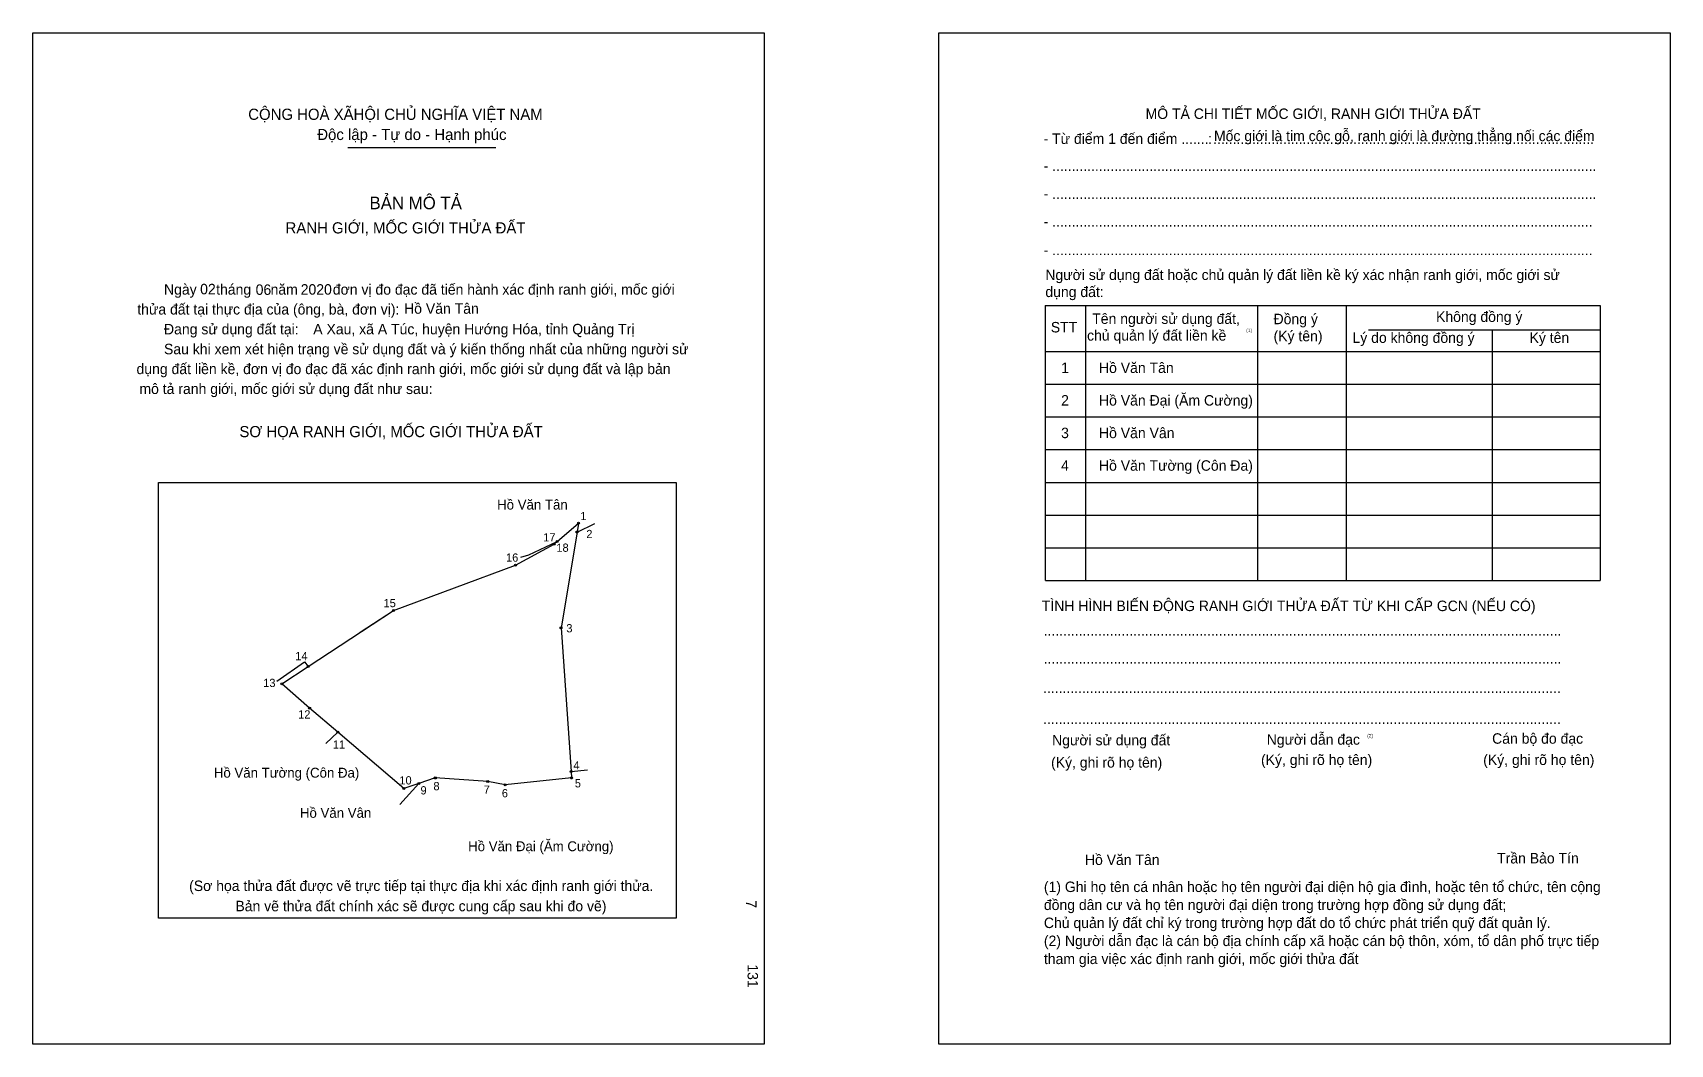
# Model space of a CAD drawing. Extents: x 550454 to 550923, y 1822223 to 1822513.
import ezdxf

# ---------------------------------------------------------------- set-up
doc = ezdxf.new("R2010")
doc.units = 0
for name, color, linetype in [('bmtKhungInTrang1', 7, 'Continuous'), ('bmtKhungInTrang2', 7, 'Continuous'), ('bmtNoiDung', 7, 'Continuous'), ('bmtTemplate', 7, 'Continuous'), ('CanhThua', 7, 'Continuous'), ('MocDinhThua', 7, 'Continuous'), ('RauThua', 7, 'Continuous'), ('SoHieuDinhThua', 7, 'Continuous'), ('TenChuLanCan', 7, 'Continuous')]:
    doc.layers.add(name, color=color, linetype=linetype)

msp = doc.modelspace()

# ---------------------------------------------------------------- linework, layer by layer
at = {"layer": 'bmtKhungInTrang1'}
msp.add_lwpolyline([(550453.69, 1822512.51), (550663.22, 1822512.51), (550663.22, 1822222.71), (550453.69, 1822222.71)], close=True, dxfattribs=at)
at = {"layer": 'bmtKhungInTrang2'}
msp.add_lwpolyline([(550713.19, 1822512.51), (550922.71, 1822512.51), (550922.71, 1822222.71), (550713.19, 1822222.71)], close=True, dxfattribs=at)
at = {"layer": 'bmtTemplate'}
for p, q in [((550543.98, 1822479.67), (550586.36, 1822479.67)), ((550755.22, 1822434.34), (550755.22, 1822355.56)), ((550804.51, 1822434.34), (550804.51, 1822355.56)), ((550829.86, 1822434.44), (550829.86, 1822355.56)), ((550902.65, 1822434.34), (550902.65, 1822355.56)), ((550836.3, 1822427.4), (550902.65, 1822427.4)), ((550743.73, 1822421.21), (550902.65, 1822421.21)), ((550743.73, 1822411.83), (550902.65, 1822411.83)), ((550743.73, 1822402.46), (550902.65, 1822402.46)), ((550743.73, 1822393.08), (550902.65, 1822393.08)), ((550743.73, 1822383.7), (550902.65, 1822383.7)), ((550743.73, 1822374.32), (550902.65, 1822374.32)), ((550743.73, 1822364.94), (550902.65, 1822364.94)), ((550743.73, 1822355.56), (550902.65, 1822355.56))]:
    msp.add_line(p, q, dxfattribs=at)
for points in [[(550743.63, 1822434.34), (550902.65, 1822434.34)], [(550743.63, 1822434.34), (550743.63, 1822355.56)], [(550871.72, 1822427.31), (550871.72, 1822355.56)]]:
    msp.add_lwpolyline(points, dxfattribs=at)
msp.add_lwpolyline([(550489.74, 1822258.8), (550489.74, 1822383.69), (550638, 1822383.69), (550638, 1822258.8)], close=True, dxfattribs=at)
at = {"layer": 'CanhThua'}
for p, q in [((550603.9, 1822366.77), (550610, 1822372)), ((550610, 1822372), (550609.58, 1822369.47)), ((550603, 1822366), (550603.9, 1822366.77)), ((550609.58, 1822369.47), (550605, 1822342)), ((550592, 1822360), (550603, 1822366)), ((550557, 1822347), (550592, 1822360)), ((550532.57, 1822330.97), (550557, 1822347)), ((550605, 1822342), (550607.87, 1822300.81)), ((550525, 1822326), (550532.57, 1822330.97)), ((550533, 1822319), (550525, 1822326)), ((550541.1, 1822312.1), (550533, 1822319)), ((550560, 1822296), (550541.1, 1822312.1)), ((550607.87, 1822300.81), (550608, 1822299)), ((550564.31, 1822297.44), (550560, 1822296)), ((550569, 1822299), (550564.31, 1822297.44)), ((550584, 1822298), (550569, 1822299)), ((550589, 1822297), (550584, 1822298)), ((550608, 1822299), (550589, 1822297))]:
    msp.add_line(p, q, dxfattribs=at)
at = {"layer": 'MocDinhThua'}
for centre in [(550610, 1822372), (550603.9, 1822366.77), (550609.58, 1822369.47), (550603, 1822366), (550592, 1822360), (550557, 1822347), (550605, 1822342), (550532.57, 1822330.97), (550525, 1822326), (550533, 1822319), (550541.1, 1822312.1), (550607.87, 1822300.81), (550560, 1822296), (550564.31, 1822297.44), (550569, 1822299), (550584, 1822298), (550589, 1822297), (550608, 1822299)]:
    msp.add_circle(centre, 0.283, dxfattribs=at)
at = {"layer": 'RauThua'}
for p, q in [((550609.58, 1822369.47), (550614.7, 1822371.91)), ((550609.58, 1822369.47), (550614.7, 1822371.91)), ((550595.8, 1822362.92), (550603.9, 1822366.77)), ((550593.53, 1822362.23), (550595.8, 1822362.92)), ((550547.51, 1822340.77), (550557, 1822347)), ((550523.61, 1822326.72), (550531.49, 1822332.28)), ((550531.49, 1822332.28), (550532.57, 1822330.97)), ((550537.61, 1822308.87), (550541.1, 1822312.1)), ((550607.87, 1822300.81), (550612.57, 1822301.34)), ((550558.87, 1822291.44), (550564.31, 1822297.44))]:
    msp.add_line(p, q, dxfattribs=at)

# ---------------------------------------------------------------- texts
at = {"layer": 'bmtNoiDung'}
for s, height, p in [('02', 2.998, (550501.64, 1822437.57)), ('06', 2.998, (550517.54, 1822437.41)), ('2020', 2.998, (550530.44, 1822437.47)), ('Hồ Văn Tân', 2.998, (550560.05, 1822432)), ('A Xau, xã A Túc, huyện Hướng Hóa, tỉnh Quảng Trị', 2.9979, (550534.04, 1822426.1)), ('1', 3, (550748.24, 1822415.02)), ('Hồ Văn Tân ', 2.9979, (550759.09, 1822415.02)), ('2', 3, (550748.24, 1822405.69)), ('Hồ Văn Đại (Ăm Cường) ', 2.9979, (550759.09, 1822405.69)), ('3', 3, (550748.24, 1822396.36)), ('Hồ Văn Vân ', 2.9979, (550759.09, 1822396.36)), ('4', 3, (550748.24, 1822387.02)), ('Hồ Văn Tường (Côn Đa) ', 2.9979, (550759.09, 1822387.02)), ('Hồ Văn Tân', 2.998, (550755.06, 1822274.07))]:
    msp.add_text(s, height=height, dxfattribs=at).set_placement(p)
for s, height, p in [('7', 3, (550658, 1822263.96)), ('131', 2.998, (550658.43, 1822245.61))]:
    msp.add_text(s, height=height, rotation=270, dxfattribs=at).set_placement(p)
at = {"layer": 'bmtTemplate'}
for s, height, p in [('CỘNG HOÀ XÃHỘI CHỦ NGHĨA VIỆT NAM', 3.1978, (550515.41, 1822487.55)), ('MÔ TẢ CHI TIẾT MỐC GIỚI, RANH GIỚI THỬA ĐẤT', 2.9968, (550772.43, 1822487.81)), ('Độc lập - Tự do - Hạnh phúc', 3.1978, (550535.19, 1822481.77)), ('- Từ điểm 1 đến điểm .......', 2.9968, (550743.22, 1822480.66)), ('Mốc giới là tim cộc gỗ, ranh giới là đường thẳng nối các điểm', 2.9968, (550792.03, 1822481.45)), (':', 3, (550790.3, 1822480.66)), ('..................................................................................................', 2.9968, (550791.78, 1822480.66)), ('- ............................................................................................................................................', 2.99681, (550743.22, 1822472.89)), ('BẢN MÔ TẢ', 3.598, (550550.15, 1822461.95)), ('- ............................................................................................................................................', 2.99681, (550743.22, 1822464.92)), ('RANH GIỚI, MỐC GIỚI THỬA ĐẤT', 3.1978, (550526.1, 1822455.01)), ('- ...........................................................................................................................................', 2.99681, (550743.22, 1822456.95)), ('- ...........................................................................................................................................', 2.99681, (550743.22, 1822448.79)), ('Người sử dụng đất hoặc chủ quản lý đất liền kề ký xác nhận ranh giới, mốc giới sử', 2.9968, (550743.73, 1822441.66)), ('Ngày     tháng     năm         đơn vị đo đạc đã tiến hành xác định ranh giới, mốc giới ', 2.9979, (550491.29, 1822437.47)), ('dụng đất:', 2.997, (550743.73, 1822436.78)), ('thửa đất tại thực địa của (ông, bà, đơn vị):', 2.9979, (550483.64, 1822431.78)), ('Tên người sử dụng đất,', 2.9968, (550757.15, 1822429.09)), ('Đồng ý', 2.997, (550809.09, 1822429)), ('Không đồng ý', 2.9968, (550855.63, 1822429.66)), ('Đang sử dụng đất tại:', 2.9979, (550491.29, 1822426.09)), ('STT', 2.997, (550745.29, 1822426.65)), ('chủ quản lý đất liền kề', 2.9968, (550755.68, 1822424.3)), ('(1)', 0.999, (550801.26, 1822426.76)), ('(Ký tên)', 2.997, (550809.09, 1822424.12)), ('Sau khi xem xét hiện trạng về sử dụng đất và ý kiến thống nhất của những người sử ', 2.9979, (550491.29, 1822420.39)), ('Lý do không đồng ý', 2.9968, (550831.7, 1822423.65)), ('Ký tên', 2.997, (550882.41, 1822423.65)), ('dụng đất liền kề, đơn vị đo đạc đã xác định ranh giới, mốc giới sử dụng đất và lập bản', 2.9979, (550483.42, 1822414.7)), ('mô tả ranh giới, mốc giới sử dụng đất như sau:', 2.9979, (550484.25, 1822409)), ('SƠ HỌA RANH GIỚI, MỐC GIỚI THỬA ĐẤT', 3.1978, (550512.89, 1822396.64)), ('TÌNH HÌNH BIẾN ĐỘNG RANH GIỚI THỬA ĐẤT TỪ KHI CẤP GCN (NẾU CÓ)', 2.9968, (550742.71, 1822346.81)), ('.....................................................................................................................................', 3.0013, (550743.22, 1822339.76)), ('.....................................................................................................................................', 3.0013, (550743.22, 1822331.79)), ('.....................................................................................................................................', 3.0013, (550743.06, 1822323.35)), ('.....................................................................................................................................', 3.0013, (550743.06, 1822314.44)), ('Người sử dụng đất', 2.9968, (550745.66, 1822308.34)), ('Người dẫn đạc', 2.9968, (550807.13, 1822308.53)), ('(2)', 0.999, (550835.91, 1822310.6)), ('Cán bộ đo đạc', 2.9968, (550871.69, 1822308.81)), ('(Ký, ghi rõ họ tên)', 2.9968, (550805.5, 1822302.72)), ('(Ký, ghi rõ họ tên)', 2.9968, (550869.14, 1822302.72)), ('(Ký, ghi rõ họ tên)', 2.9968, (550745.36, 1822301.97)), ('Trần Bảo Tín', 2.9968, (550873.12, 1822274.51)), ('(Sơ họa thửa đất được vẽ trực tiếp tại thực địa khi xác định ranh giới thửa.', 2.9979, (550498.49, 1822266.61)), ('(1) Ghi họ tên cá nhân hoặc họ tên người đại diện hộ gia đình, hoặc tên tổ chức, tên cộng', 2.9968, (550743.31, 1822266.32)), ('Bản vẽ thửa đất chính xác sẽ được cung cấp sau khi đo vẽ)', 2.9979, (550511.74, 1822260.81)), ('đồng dân cư và họ tên người đại diện trong trường hợp đồng sử dụng đất;', 2.9968, (550743.31, 1822261.16)), ('Chủ quản lý đất chỉ ký trong trường hợp đất do tổ chức phát triển quỹ đất quản lý.', 2.9968, (550743.31, 1822256)), ('(2) Người dẫn đạc là cán bộ địa chính cấp xã hoặc cán bộ thôn, xóm, tổ dân phố trực tiếp', 2.9968, (550743.31, 1822250.84)), ('tham gia việc xác định ranh giới, mốc giới thửa đất', 2.9968, (550743.31, 1822245.68))]:
    msp.add_text(s, height=height, dxfattribs=at).set_placement(p)
at = {"layer": 'SoHieuDinhThua'}
for s, height, p in [('1', 2.36, (550610.55, 1822372.88)), ('17', 2.361, (550599.9, 1822366.76)), ('2', 2.36, (550612.24, 1822367.71)), ('16', 2.361, (550589.26, 1822360.97)), ('18', 2.361, (550603.68, 1822363.8)), ('15', 2.361, (550554.17, 1822347.93)), ('3', 2.36, (550606.52, 1822340.71)), ('14', 2.361, (550528.88, 1822332.75)), ('13', 2.361, (550519.71, 1822325.06)), ('12', 2.361, (550529.71, 1822316.03)), ('11', 2.361, (550539.64, 1822307.38)), ('4', 2.36, (550608.55, 1822301.45)), ('10', 2.361, (550558.7, 1822297.14)), ('9', 2.36, (550564.76, 1822294.28)), ('8', 2.36, (550568.46, 1822295.48)), ('7', 2.36, (550582.85, 1822294.48)), ('5', 2.36, (550608.96, 1822296.3)), ('6', 2.36, (550588.05, 1822293.46))]:
    msp.add_text(s, height=height, dxfattribs=at).set_placement(p)
at = {"layer": 'TenChuLanCan'}
for s, height, p in [('Hồ Văn Tân', 2.833, (550586.7, 1822375.9)), ('Hồ Văn Tường (Côn Đa)', 2.8327, (550505.57, 1822299.09)), ('Hồ Văn Vân', 2.833, (550530.22, 1822287.59)), ('Hồ Văn Đại (Ăm Cường)', 2.8327, (550578.4, 1822278.02))]:
    msp.add_text(s, height=height, dxfattribs=at).set_placement(p)

doc.saveas('drawing.dxf')
